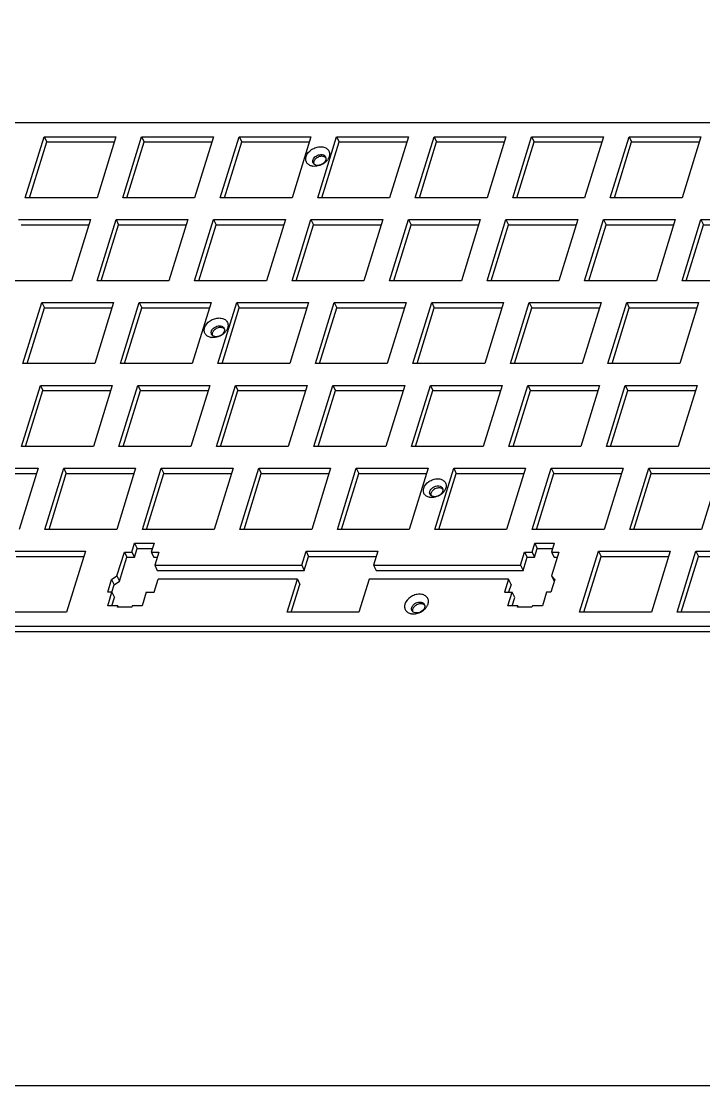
# Model space of a CAD drawing. Header units: millimetres. Extents: x 996 to 7194, y -92 to 581.
# Drawn here: x 6726.6 to 6849.1, y -62.2 to 128.8 of the extents above; entities that cross this region are included whole.
import ezdxf

# ---------------------------------------------------------------- set-up
doc = ezdxf.new("R2010")
doc.units = ezdxf.units.MM
doc.header["$LTSCALE"] = 30.734
doc.layers.get('0').update_dxf_attribs({"linetype": 'CONTINUOUS'})

msp = doc.modelspace()

# ---------------------------------------------------------------- linework, layer by layer
at = {"color": 7, "linetype": 'Continuous'}
for p, q in [((6972.564, 110.636), (6695.878, 110.636)), ((6727.359, 97.162), (6730.748, 108.129)), ((6728.105, 97.162), (6731.206, 107.197)), ((6730.748, 108.129), (6731.206, 107.197)), ((6730.748, 108.129), (6743.643, 108.129)), ((6731.206, 107.197), (6743.355, 107.197)), ((6743.643, 108.129), (6740.254, 97.162)), ((6744.859, 97.162), (6748.248, 108.129)), ((6745.605, 97.162), (6748.706, 107.197)), ((6748.248, 108.129), (6748.706, 107.197)), ((6748.248, 108.129), (6761.143, 108.129)), ((6748.706, 107.197), (6760.855, 107.197)), ((6761.143, 108.129), (6757.754, 97.162)), ((6762.36, 97.162), (6765.749, 108.129)), ((6763.105, 97.162), (6766.206, 107.197)), ((6765.749, 108.129), (6766.206, 107.197)), ((6765.749, 108.129), (6778.643, 108.129)), ((6766.206, 107.197), (6778.355, 107.197)), ((6778.643, 108.129), (6775.254, 97.162)), ((6779.86, 97.162), (6783.249, 108.129)), ((6780.605, 97.162), (6783.706, 107.197)), ((6783.249, 108.129), (6783.706, 107.197)), ((6783.249, 108.129), (6796.144, 108.129)), ((6783.706, 107.197), (6795.855, 107.197)), ((6796.144, 108.129), (6792.755, 97.162)), ((6797.36, 97.162), (6800.749, 108.129)), ((6798.106, 97.162), (6801.206, 107.197)), ((6800.749, 108.129), (6801.206, 107.197)), ((6800.749, 108.129), (6813.644, 108.129)), ((6801.206, 107.197), (6813.356, 107.197)), ((6813.644, 108.129), (6810.255, 97.162)), ((6814.86, 97.162), (6818.249, 108.129)), ((6815.606, 97.162), (6818.707, 107.197)), ((6818.249, 108.129), (6818.707, 107.197)), ((6818.249, 108.129), (6831.144, 108.129)), ((6818.707, 107.197), (6830.856, 107.197)), ((6831.144, 108.129), (6827.755, 97.162)), ((6832.36, 97.162), (6835.749, 108.129)), ((6833.106, 97.162), (6836.207, 107.197)), ((6835.749, 108.129), (6836.207, 107.197)), ((6835.749, 108.129), (6848.644, 108.129)), ((6836.207, 107.197), (6848.356, 107.197)), ((6848.644, 108.129), (6845.255, 97.162)), ((6740.254, 97.162), (6727.359, 97.162)), ((6757.754, 97.162), (6744.859, 97.162)), ((6775.254, 97.162), (6762.36, 97.162)), ((6792.755, 97.162), (6779.86, 97.162)), ((6810.255, 97.162), (6797.36, 97.162)), ((6827.755, 97.162), (6814.86, 97.162)), ((6845.255, 97.162), (6832.36, 97.162)), ((6726.149, 93.246), (6739.044, 93.246)), ((6726.607, 92.313), (6738.756, 92.313)), ((6739.044, 93.246), (6735.655, 82.279)), ((6740.26, 82.279), (6743.649, 93.246)), ((6741.006, 82.279), (6744.107, 92.313)), ((6743.649, 93.246), (6744.107, 92.313)), ((6743.649, 93.246), (6756.544, 93.246)), ((6744.107, 92.313), (6756.256, 92.313)), ((6756.544, 93.246), (6753.155, 82.279)), ((6757.76, 82.279), (6761.149, 93.246)), ((6758.506, 82.279), (6761.607, 92.313)), ((6761.149, 93.246), (6761.607, 92.313)), ((6761.149, 93.246), (6774.044, 93.246)), ((6761.607, 92.313), (6773.756, 92.313)), ((6774.044, 93.246), (6770.655, 82.279)), ((6775.261, 82.279), (6778.649, 93.246)), ((6776.006, 82.279), (6779.107, 92.313)), ((6778.649, 93.246), (6779.107, 92.313)), ((6778.649, 93.246), (6791.544, 93.246)), ((6779.107, 92.313), (6791.256, 92.313)), ((6791.544, 93.246), (6788.155, 82.279)), ((6792.761, 82.279), (6796.15, 93.246)), ((6793.506, 82.279), (6796.607, 92.313)), ((6796.15, 93.246), (6796.607, 92.313)), ((6796.15, 93.246), (6809.044, 93.246)), ((6796.607, 92.313), (6808.756, 92.313)), ((6809.044, 93.246), (6805.656, 82.279)), ((6810.261, 82.279), (6813.65, 93.246)), ((6811.007, 82.279), (6814.107, 92.313)), ((6813.65, 93.246), (6814.107, 92.313)), ((6813.65, 93.246), (6826.545, 93.246)), ((6814.107, 92.313), (6826.256, 92.313)), ((6826.545, 93.246), (6823.156, 82.279)), ((6827.761, 82.279), (6831.15, 93.246)), ((6828.507, 82.279), (6831.607, 92.313)), ((6831.15, 93.246), (6831.607, 92.313)), ((6831.15, 93.246), (6844.045, 93.246)), ((6831.607, 92.313), (6843.757, 92.313)), ((6844.045, 93.246), (6840.656, 82.279)), ((6845.261, 82.279), (6848.65, 93.246)), ((6846.007, 82.279), (6849.108, 92.313)), ((6848.65, 93.246), (6861.545, 93.246)), ((6848.65, 93.246), (6849.108, 92.313)), ((6849.108, 92.313), (6861.257, 92.313)), ((6735.655, 82.279), (6722.76, 82.279)), ((6753.155, 82.279), (6740.26, 82.279)), ((6770.655, 82.279), (6757.76, 82.279)), ((6788.155, 82.279), (6775.261, 82.279)), ((6805.656, 82.279), (6792.761, 82.279)), ((6823.156, 82.279), (6810.261, 82.279)), ((6840.656, 82.279), (6827.761, 82.279)), ((6858.156, 82.279), (6845.261, 82.279)), ((6726.938, 67.396), (6730.327, 78.363)), ((6730.327, 78.363), (6730.785, 77.43)), ((6730.327, 78.363), (6743.222, 78.363)), ((6743.222, 78.363), (6739.833, 67.396)), ((6744.439, 67.396), (6747.828, 78.363)), ((6747.828, 78.363), (6748.285, 77.43)), ((6747.828, 78.363), (6760.722, 78.363)), ((6760.722, 78.363), (6757.333, 67.396)), ((6761.939, 67.396), (6765.328, 78.363)), ((6765.328, 78.363), (6765.785, 77.43)), ((6765.328, 78.363), (6778.223, 78.363)), ((6778.223, 78.363), (6774.834, 67.396)), ((6779.439, 67.396), (6782.828, 78.363)), ((6782.828, 78.363), (6783.285, 77.43)), ((6782.828, 78.363), (6795.723, 78.363)), ((6795.723, 78.363), (6792.334, 67.396)), ((6796.939, 67.396), (6800.328, 78.363)), ((6800.328, 78.363), (6800.786, 77.43)), ((6800.328, 78.363), (6813.223, 78.363)), ((6813.223, 78.363), (6809.834, 67.396)), ((6814.439, 67.396), (6817.828, 78.363)), ((6817.828, 78.363), (6818.286, 77.43)), ((6817.828, 78.363), (6830.723, 78.363)), ((6830.723, 78.363), (6827.334, 67.396)), ((6831.939, 67.396), (6835.328, 78.363)), ((6835.328, 78.363), (6848.223, 78.363)), ((6835.328, 78.363), (6835.786, 77.43)), ((6848.223, 78.363), (6844.834, 67.396)), ((6727.684, 67.396), (6730.785, 77.43)), ((6730.785, 77.43), (6742.934, 77.43)), ((6745.184, 67.396), (6748.285, 77.43)), ((6748.285, 77.43), (6760.434, 77.43)), ((6762.685, 67.396), (6765.785, 77.43)), ((6765.785, 77.43), (6777.934, 77.43)), ((6780.185, 67.396), (6783.285, 77.43)), ((6783.285, 77.43), (6795.435, 77.43)), ((6797.685, 67.396), (6800.786, 77.43)), ((6800.786, 77.43), (6812.935, 77.43)), ((6815.185, 67.396), (6818.286, 77.43)), ((6818.286, 77.43), (6830.435, 77.43)), ((6832.685, 67.396), (6835.786, 77.43)), ((6835.786, 77.43), (6847.935, 77.43)), ((6739.833, 67.396), (6726.938, 67.396)), ((6757.333, 67.396), (6744.439, 67.396)), ((6774.834, 67.396), (6761.939, 67.396)), ((6792.334, 67.396), (6779.439, 67.396)), ((6809.834, 67.396), (6796.939, 67.396)), ((6827.334, 67.396), (6814.439, 67.396)), ((6844.834, 67.396), (6831.939, 67.396)), ((6726.682, 52.513), (6730.071, 63.479)), ((6730.071, 63.479), (6730.529, 62.547)), ((6730.071, 63.479), (6742.966, 63.479)), ((6742.966, 63.479), (6739.577, 52.513)), ((6744.182, 52.513), (6747.571, 63.479)), ((6747.571, 63.479), (6748.029, 62.547)), ((6747.571, 63.479), (6760.466, 63.479)), ((6760.466, 63.479), (6757.077, 52.513)), ((6761.682, 52.513), (6765.071, 63.479)), ((6765.071, 63.479), (6765.529, 62.547)), ((6765.071, 63.479), (6777.966, 63.479)), ((6777.966, 63.479), (6774.577, 52.513)), ((6779.183, 52.513), (6782.571, 63.479)), ((6782.571, 63.479), (6783.029, 62.547)), ((6782.571, 63.479), (6795.466, 63.479)), ((6795.466, 63.479), (6792.077, 52.513)), ((6796.683, 52.513), (6800.072, 63.479)), ((6800.072, 63.479), (6800.529, 62.547)), ((6800.072, 63.479), (6812.966, 63.479)), ((6812.966, 63.479), (6809.578, 52.513)), ((6814.183, 52.513), (6817.572, 63.479)), ((6817.572, 63.479), (6830.467, 63.479)), ((6817.572, 63.479), (6818.029, 62.547)), ((6830.467, 63.479), (6827.078, 52.513)), ((6831.683, 52.513), (6835.072, 63.479)), ((6835.072, 63.479), (6847.967, 63.479)), ((6835.072, 63.479), (6835.529, 62.547)), ((6847.967, 63.479), (6844.578, 52.513)), ((6727.428, 52.513), (6730.529, 62.547)), ((6730.529, 62.547), (6742.678, 62.547)), ((6744.928, 52.513), (6748.029, 62.547)), ((6748.029, 62.547), (6760.178, 62.547)), ((6762.428, 52.513), (6765.529, 62.547)), ((6765.529, 62.547), (6777.678, 62.547)), ((6779.928, 52.513), (6783.029, 62.547)), ((6783.029, 62.547), (6795.178, 62.547)), ((6797.428, 52.513), (6800.529, 62.547)), ((6800.529, 62.547), (6812.678, 62.547)), ((6814.929, 52.513), (6818.029, 62.547)), ((6818.029, 62.547), (6830.178, 62.547)), ((6832.429, 52.513), (6835.529, 62.547)), ((6835.529, 62.547), (6847.679, 62.547)), ((6739.577, 52.513), (6726.682, 52.513)), ((6757.077, 52.513), (6744.182, 52.513)), ((6774.577, 52.513), (6761.682, 52.513)), ((6792.077, 52.513), (6779.183, 52.513)), ((6809.578, 52.513), (6796.683, 52.513)), ((6827.078, 52.513), (6814.183, 52.513)), ((6844.578, 52.513), (6831.683, 52.513)), ((6716.768, 48.596), (6729.663, 48.596)), ((6729.663, 48.596), (6726.274, 37.63)), ((6730.879, 37.63), (6734.268, 48.596)), ((6734.268, 48.596), (6734.725, 47.664)), ((6734.268, 48.596), (6747.163, 48.596)), ((6747.163, 48.596), (6743.774, 37.63)), ((6748.379, 37.63), (6751.768, 48.596)), ((6751.768, 48.596), (6752.226, 47.664)), ((6751.768, 48.596), (6764.663, 48.596)), ((6764.663, 48.596), (6761.274, 37.63)), ((6765.879, 37.63), (6769.268, 48.596)), ((6769.268, 48.596), (6769.726, 47.664)), ((6769.268, 48.596), (6782.163, 48.596)), ((6782.163, 48.596), (6778.774, 37.63)), ((6783.379, 37.63), (6786.768, 48.596)), ((6786.768, 48.596), (6787.226, 47.664)), ((6786.768, 48.596), (6799.663, 48.596)), ((6799.663, 48.596), (6796.274, 37.63)), ((6800.88, 37.63), (6804.268, 48.596)), ((6804.268, 48.596), (6804.726, 47.664)), ((6804.268, 48.596), (6817.163, 48.596)), ((6817.163, 48.596), (6813.774, 37.63)), ((6818.38, 37.63), (6821.769, 48.596)), ((6821.769, 48.596), (6834.663, 48.596)), ((6821.769, 48.596), (6822.226, 47.664)), ((6834.663, 48.596), (6831.275, 37.63)), ((6835.88, 37.63), (6839.269, 48.596)), ((6839.269, 48.596), (6852.164, 48.596)), ((6839.269, 48.596), (6839.726, 47.664)), ((6852.164, 48.596), (6848.775, 37.63)), ((6717.225, 47.664), (6729.374, 47.664)), ((6731.625, 37.63), (6734.725, 47.664)), ((6734.725, 47.664), (6746.875, 47.664)), ((6749.125, 37.63), (6752.226, 47.664)), ((6752.226, 47.664), (6764.375, 47.664)), ((6766.625, 37.63), (6769.726, 47.664)), ((6769.726, 47.664), (6781.875, 47.664)), ((6784.125, 37.63), (6787.226, 47.664)), ((6787.226, 47.664), (6799.375, 47.664)), ((6801.625, 37.63), (6804.726, 47.664)), ((6804.726, 47.664), (6816.875, 47.664)), ((6819.125, 37.63), (6822.226, 47.664)), ((6822.226, 47.664), (6834.375, 47.664)), ((6836.626, 37.63), (6839.726, 47.664)), ((6839.726, 47.664), (6851.875, 47.664)), ((6743.774, 37.63), (6730.879, 37.63)), ((6761.274, 37.63), (6748.379, 37.63)), ((6778.774, 37.63), (6765.879, 37.63)), ((6796.274, 37.63), (6783.379, 37.63)), ((6813.774, 37.63), (6800.88, 37.63)), ((6831.275, 37.63), (6818.38, 37.63)), ((6848.775, 37.63), (6835.88, 37.63)), ((6746.48, 33.556), (6746.976, 35.162)), ((6746.976, 35.162), (6747.434, 34.23)), ((6746.976, 35.162), (6750.476, 35.162)), ((6750.476, 35.162), (6749.98, 33.556)), ((6818.323, 33.556), (6818.819, 35.162)), ((6818.819, 35.162), (6822.319, 35.162)), ((6818.819, 35.162), (6819.277, 34.23)), ((6822.319, 35.162), (6821.823, 33.556)), ((6725.252, 33.713), (6738.147, 33.713)), ((6725.71, 32.78), (6737.859, 32.78)), ((6738.147, 33.713), (6734.758, 22.746)), ((6743.819, 29.268), (6745.145, 33.556)), ((6744.277, 28.335), (6745.602, 32.624)), ((6745.145, 33.556), (6745.602, 32.624)), ((6745.145, 33.556), (6746.48, 33.556)), ((6745.602, 32.624), (6746.938, 32.624)), ((6746.48, 33.556), (6746.938, 32.624)), ((6746.938, 32.624), (6747.434, 34.23)), ((6747.434, 34.23), (6750.188, 34.23)), ((6749.98, 33.556), (6750.438, 32.624)), ((6749.98, 33.556), (6751.316, 33.556)), ((6750.438, 32.624), (6751.028, 32.624)), ((6751.316, 33.556), (6750.59, 31.206)), ((6776.978, 31.206), (6777.753, 33.713)), ((6777.436, 30.274), (6778.21, 32.78)), ((6777.753, 33.713), (6778.21, 32.78)), ((6777.753, 33.713), (6790.647, 33.713)), ((6778.21, 32.78), (6790.359, 32.78)), ((6790.647, 33.713), (6789.873, 31.206)), ((6816.261, 31.206), (6816.987, 33.556)), ((6816.719, 30.274), (6817.445, 32.624)), ((6816.987, 33.556), (6818.323, 33.556)), ((6816.987, 33.556), (6817.445, 32.624)), ((6817.445, 32.624), (6818.78, 32.624)), ((6818.323, 33.556), (6818.78, 32.624)), ((6818.78, 32.624), (6819.277, 34.23)), ((6819.277, 34.23), (6822.031, 34.23)), ((6821.823, 33.556), (6823.159, 33.556)), ((6821.823, 33.556), (6822.281, 32.624)), ((6823.159, 33.556), (6821.833, 29.268)), ((6822.281, 32.624), (6822.87, 32.624)), ((6826.864, 22.746), (6830.253, 33.713)), ((6827.61, 22.746), (6830.711, 32.78)), ((6830.253, 33.713), (6843.148, 33.713)), ((6830.253, 33.713), (6830.711, 32.78)), ((6830.711, 32.78), (6842.86, 32.78)), ((6843.148, 33.713), (6839.759, 22.746)), ((6844.364, 22.746), (6847.753, 33.713)), ((6845.11, 22.746), (6848.211, 32.78)), ((6847.753, 33.713), (6860.648, 33.713)), ((6847.753, 33.713), (6848.211, 32.78)), ((6848.211, 32.78), (6860.36, 32.78)), ((6750.59, 31.206), (6751.047, 30.274)), ((6750.59, 31.206), (6776.978, 31.206)), ((6776.978, 31.206), (6777.436, 30.274)), ((6789.873, 31.206), (6790.33, 30.274)), ((6789.873, 31.206), (6816.261, 31.206)), ((6816.261, 31.206), (6816.719, 30.274)), ((6742.86, 28.621), (6743.819, 29.268)), ((6743.819, 29.268), (6744.277, 28.335)), ((6750.47, 26.35), (6751.197, 28.7)), ((6751.047, 30.274), (6777.436, 30.274)), ((6776.203, 28.7), (6751.197, 28.7)), ((6774.364, 22.746), (6776.203, 28.7)), ((6776.203, 28.7), (6776.661, 27.767)), ((6789.098, 28.7), (6787.258, 22.746)), ((6814.105, 28.7), (6789.098, 28.7)), ((6790.33, 30.274), (6816.719, 30.274)), ((6814.105, 28.7), (6813.379, 26.35)), ((6814.563, 27.767), (6814.105, 28.7)), ((6821.833, 29.268), (6822.393, 28.621)), ((6821.833, 29.268), (6822.291, 28.335)), ((6742.158, 26.35), (6742.86, 28.621)), ((6742.86, 28.621), (6743.317, 27.689)), ((6742.905, 26.354), (6743.317, 27.689)), ((6743.317, 27.689), (6744.277, 28.335)), ((6775.109, 22.746), (6776.661, 27.767)), ((6814.563, 27.767), (6814.124, 26.35)), ((6822.393, 28.621), (6821.691, 26.35)), ((6742.918, 26.35), (6742.158, 26.35)), ((6742.167, 23.921), (6742.918, 26.35)), ((6742.913, 23.921), (6743.375, 25.417)), ((6742.918, 26.35), (6743.375, 25.417)), ((6749.089, 26.35), (6748.338, 23.921)), ((6749.089, 26.35), (6750.47, 26.35)), ((6813.379, 26.35), (6814.76, 26.35)), ((6814.01, 23.921), (6814.76, 26.35)), ((6814.756, 23.921), (6815.218, 25.417)), ((6815.218, 25.417), (6814.76, 26.35)), ((6820.931, 26.35), (6820.181, 23.921)), ((6821.691, 26.35), (6820.931, 26.35)), ((6743.963, 23.921), (6742.167, 23.921)), ((6743.891, 23.686), (6743.963, 23.921)), ((6746.47, 23.686), (6743.891, 23.686)), ((6743.963, 23.921), (6744.079, 23.686)), ((6746.542, 23.921), (6746.47, 23.686)), ((6748.338, 23.921), (6746.542, 23.921)), ((6815.806, 23.921), (6814.01, 23.921)), ((6815.733, 23.686), (6815.806, 23.921)), ((6818.312, 23.686), (6815.733, 23.686)), ((6815.806, 23.921), (6815.921, 23.686)), ((6818.385, 23.921), (6818.312, 23.686)), ((6820.181, 23.921), (6818.385, 23.921)), ((6734.758, 22.746), (6721.863, 22.746)), ((6787.258, 22.746), (6774.364, 22.746)), ((6839.759, 22.746), (6826.864, 22.746)), ((6857.259, 22.746), (6844.364, 22.746)), ((6667.943, 20.24), (6944.63, 20.24)), ((6668.401, 19.307), (6945.088, 19.307))]:
    msp.add_line(p, q, dxfattribs=at)
msp.add_lwpolyline([(6583.381, 580.908), (7193.743, 580.908), (7193.743, -62.239), (6583.381, -62.239)], close=True)
for centre, radius, start, end in [((6779.661, 103.69), 0.702, 183.974, 190.00339), ((6779.622, 103.685), 0.663, 206.21538, 220.95696), ((6780.676, 104.203), 0.663, 10.9204, 26.06727), ((6779.617, 105.429), 2.471, 318.46544, 323.59514), ((6779.266, 104.847), 2.043, 259.06378, 261.06743), ((6761.438, 72.945), 0.702, 183.974, 190.00339), ((6761.399, 72.94), 0.663, 206.21538, 220.95696), ((6762.453, 73.457), 0.663, 10.9204, 26.06727), ((6761.393, 74.683), 2.471, 318.46544, 323.59514), ((6761.042, 74.102), 2.043, 259.06378, 261.06743), ((6800.666, 45.843), 2.337, 319.6087, 323.61093), ((6800.31, 45.295), 1.945, 258.57595, 261.07015), ((6800.612, 44.215), 0.663, 206.21538, 220.95696), ((6800.629, 44.229), 0.685, 220.95489, 224.22753), ((6797.409, 23.36), 0.702, 183.974, 190.00339), ((6797.37, 23.355), 0.663, 206.21538, 220.95696), ((6798.424, 23.872), 0.663, 10.9204, 26.06727), ((6797.013, 24.517), 2.043, 259.06522, 261.06995)]:
    msp.add_arc(centre, radius, start, end, dxfattribs=at)
for points, knots in [([(6777.772, 104.565), (6777.929, 105.072), (6778.531, 105.748), (6779.406, 106.167), (6779.968, 106.303), (6780.504, 106.349), (6781.129, 106.253), (6781.732, 105.863), (6782.032, 105.235), (6781.984, 104.78), (6781.917, 104.565)], [0, 0, 0, 0, 0.2626406, 0.4073914, 0.4785518, 0.547162, 0.673045, 0.7840424, 0.8884659, 1, 1, 1, 1]), ([(6778.878, 102.841), (6778.674, 102.881), (6778.291, 103.017), (6777.854, 103.427), (6777.663, 103.987), (6777.714, 104.377), (6777.772, 104.565)], [0, 0, 0, 0, 0.2674202, 0.5098046, 0.7463465, 1, 1, 1, 1]), ([(6778.961, 103.642), (6778.959, 103.666), (6778.958, 103.768), (6778.976, 103.87), (6778.998, 103.943)], [0, 0, 0, 0, 0.2427112, 1, 1, 1, 1]), ([(6778.998, 103.943), (6779.008, 103.976), (6779.058, 104.109), (6779.134, 104.233), (6779.202, 104.318)], [0, 0, 0, 0, 0.2380773, 1, 1, 1, 1]), ([(6779.151, 103.632), (6779.141, 103.601), (6779.11, 103.479), (6779.106, 103.349), (6779.123, 103.258)], [0, 0, 0, 0, 0.2609234, 1, 1, 1, 1]), ([(6779.847, 102.964), (6779.706, 102.964), (6779.436, 103.004), (6779.203, 103.157), (6779.122, 103.251)], [0, 0, 0, 0, 0.5314247, 1, 1, 1, 1]), ([(6779.202, 104.318), (6779.398, 104.565), (6779.935, 104.921), (6780.596, 104.956), (6780.87, 104.848)], [0, 0, 0, 0, 0.5184237, 1, 1, 1, 1]), ([(6779.702, 104.325), (6779.669, 104.302), (6779.541, 104.21), (6779.427, 104.099), (6779.354, 104.007)], [0, 0, 0, 0, 0.2562979, 1, 1, 1, 1]), ([(6781.082, 103.432), (6780.979, 103.353), (6780.551, 103.065), (6780.05, 102.884), (6779.668, 102.829)], [0, 0, 0, 0, 0.2514746, 1, 1, 1, 1]), ([(6780.605, 104.612), (6780.528, 104.612), (6780.21, 104.584), (6779.902, 104.459), (6779.702, 104.325)], [0, 0, 0, 0, 0.2421146, 1, 1, 1, 1]), ([(6781.098, 103.569), (6781.025, 103.477), (6780.686, 103.147), (6780.201, 102.964), (6779.847, 102.964)], [0, 0, 0, 0, 0.2483024, 1, 1, 1, 1]), ([(6781.022, 104.537), (6780.991, 104.549), (6780.856, 104.594), (6780.713, 104.612), (6780.605, 104.612)], [0, 0, 0, 0, 0.2388888, 1, 1, 1, 1]), ([(6780.87, 104.848), (6780.957, 104.813), (6781.118, 104.72), (6781.233, 104.573), (6781.272, 104.494)], [0, 0, 0, 0, 0.516692, 1, 1, 1, 1]), ([(6781.327, 104.328), (6781.307, 104.351), (6781.219, 104.438), (6781.11, 104.502), (6781.022, 104.537)], [0, 0, 0, 0, 0.2412601, 1, 1, 1, 1]), ([(6781.467, 103.79), (6781.438, 103.758), (6781.319, 103.629), (6781.187, 103.513), (6781.082, 103.432)], [0, 0, 0, 0, 0.2458428, 1, 1, 1, 1]), ([(6781.301, 103.943), (6781.291, 103.911), (6781.241, 103.777), (6781.165, 103.654), (6781.098, 103.569)], [0, 0, 0, 0, 0.2380773, 1, 1, 1, 1]), ([(6781.917, 104.565), (6781.901, 104.513), (6781.824, 104.3), (6781.708, 104.101), (6781.606, 103.962)], [0, 0, 0, 0, 0.2393199, 1, 1, 1, 1]), ([(6779.668, 102.829), (6779.606, 102.82), (6779.367, 102.794), (6779.124, 102.801), (6778.948, 102.829)], [0, 0, 0, 0, 0.258613, 1, 1, 1, 1]), ([(6759.549, 73.819), (6759.705, 74.327), (6760.307, 75.002), (6761.183, 75.422), (6761.744, 75.558), (6762.281, 75.603), (6762.905, 75.508), (6763.509, 75.117), (6763.808, 74.49), (6763.76, 74.035), (6763.693, 73.819)], [0, 0, 0, 0, 0.2626406, 0.4073914, 0.4785518, 0.547162, 0.673045, 0.7840424, 0.8884659, 1, 1, 1, 1]), ([(6760.654, 72.096), (6760.45, 72.135), (6760.068, 72.271), (6759.631, 72.682), (6759.44, 73.241), (6759.491, 73.631), (6759.549, 73.819)], [0, 0, 0, 0, 0.2674202, 0.5098046, 0.7463465, 1, 1, 1, 1]), ([(6760.738, 72.896), (6760.736, 72.921), (6760.734, 73.022), (6760.752, 73.124), (6760.775, 73.198)], [0, 0, 0, 0, 0.2427112, 1, 1, 1, 1]), ([(6760.775, 73.198), (6760.785, 73.23), (6760.834, 73.364), (6760.911, 73.487), (6760.978, 73.572)], [0, 0, 0, 0, 0.2380773, 1, 1, 1, 1]), ([(6760.927, 72.887), (6760.918, 72.855), (6760.887, 72.733), (6760.883, 72.604), (6760.899, 72.512)], [0, 0, 0, 0, 0.2609234, 1, 1, 1, 1]), ([(6760.978, 73.572), (6761.175, 73.82), (6761.712, 74.175), (6762.373, 74.21), (6762.646, 74.102)], [0, 0, 0, 0, 0.5184237, 1, 1, 1, 1]), ([(6761.479, 73.579), (6761.445, 73.557), (6761.318, 73.464), (6761.204, 73.353), (6761.131, 73.262)], [0, 0, 0, 0, 0.2562979, 1, 1, 1, 1]), ([(6762.859, 72.686), (6762.756, 72.607), (6762.328, 72.319), (6761.826, 72.138), (6761.444, 72.084)], [0, 0, 0, 0, 0.2514746, 1, 1, 1, 1]), ([(6762.381, 73.866), (6762.304, 73.866), (6761.986, 73.839), (6761.679, 73.714), (6761.479, 73.579)], [0, 0, 0, 0, 0.2421146, 1, 1, 1, 1]), ([(6762.874, 72.823), (6762.801, 72.731), (6762.463, 72.401), (6761.978, 72.218), (6761.624, 72.218)], [0, 0, 0, 0, 0.2483024, 1, 1, 1, 1]), ([(6762.799, 73.791), (6762.767, 73.804), (6762.633, 73.849), (6762.489, 73.866), (6762.381, 73.866)], [0, 0, 0, 0, 0.2388888, 1, 1, 1, 1]), ([(6762.646, 74.102), (6762.733, 74.068), (6762.894, 73.975), (6763.01, 73.827), (6763.048, 73.748)], [0, 0, 0, 0, 0.516692, 1, 1, 1, 1]), ([(6763.103, 73.583), (6763.084, 73.605), (6762.996, 73.693), (6762.886, 73.757), (6762.799, 73.791)], [0, 0, 0, 0, 0.2412601, 1, 1, 1, 1]), ([(6763.243, 73.045), (6763.215, 73.012), (6763.095, 72.884), (6762.963, 72.767), (6762.859, 72.686)], [0, 0, 0, 0, 0.2458428, 1, 1, 1, 1]), ([(6763.077, 73.198), (6763.067, 73.165), (6763.018, 73.031), (6762.942, 72.908), (6762.874, 72.823)], [0, 0, 0, 0, 0.2380773, 1, 1, 1, 1]), ([(6763.693, 73.819), (6763.677, 73.767), (6763.6, 73.554), (6763.485, 73.355), (6763.382, 73.217)], [0, 0, 0, 0, 0.2393199, 1, 1, 1, 1]), ([(6761.444, 72.084), (6761.383, 72.075), (6761.144, 72.049), (6760.901, 72.056), (6760.725, 72.084)], [0, 0, 0, 0, 0.258613, 1, 1, 1, 1]), ([(6761.624, 72.218), (6761.482, 72.218), (6761.213, 72.259), (6760.98, 72.411), (6760.898, 72.505)], [0, 0, 0, 0, 0.5314247, 1, 1, 1, 1]), ([(6798.884, 45.032), (6799.034, 45.517), (6799.609, 46.163), (6800.564, 46.62), (6801.358, 46.758), (6802.091, 46.645), (6802.668, 46.272), (6802.954, 45.672), (6802.908, 45.238), (6802.845, 45.032)], [0, 0, 0, 0, 0.2627484, 0.4075587, 0.546976, 0.6729108, 0.7839537, 0.8884201, 1, 1, 1, 1]), ([(6799.925, 43.388), (6799.732, 43.427), (6799.37, 43.559), (6798.959, 43.952), (6798.78, 44.483), (6798.829, 44.853), (6798.884, 45.032)], [0, 0, 0, 0, 0.2669542, 0.5092559, 0.7460578, 1, 1, 1, 1]), ([(6799.957, 44.114), (6799.952, 44.143), (6799.942, 44.263), (6799.961, 44.385), (6799.988, 44.473)], [0, 0, 0, 0, 0.2417138, 1, 1, 1, 1]), ([(6799.988, 44.473), (6800.041, 44.644), (6800.257, 44.976), (6800.868, 45.416), (6801.514, 45.513), (6801.859, 45.377)], [0, 0, 0, 0, 0.2396127, 0.5058951, 1, 1, 1, 1]), ([(6800.171, 44.1), (6800.162, 44.071), (6800.133, 43.958), (6800.127, 43.84), (6800.138, 43.755)], [0, 0, 0, 0, 0.2600033, 1, 1, 1, 1]), ([(6800.722, 44.792), (6800.688, 44.769), (6800.561, 44.677), (6800.447, 44.566), (6800.374, 44.474)], [0, 0, 0, 0, 0.2562979, 1, 1, 1, 1]), ([(6801.625, 45.079), (6801.547, 45.079), (6801.23, 45.052), (6800.922, 44.927), (6800.722, 44.792)], [0, 0, 0, 0, 0.2421146, 1, 1, 1, 1]), ([(6802.087, 44.098), (6802.014, 44.006), (6801.676, 43.676), (6801.191, 43.493), (6800.836, 43.493)], [0, 0, 0, 0, 0.2483024, 1, 1, 1, 1]), ([(6802.042, 45.004), (6802.011, 45.017), (6801.876, 45.062), (6801.733, 45.079), (6801.625, 45.079)], [0, 0, 0, 0, 0.2388888, 1, 1, 1, 1]), ([(6801.859, 45.377), (6801.946, 45.343), (6802.107, 45.25), (6802.222, 45.102), (6802.261, 45.023)], [0, 0, 0, 0, 0.516692, 1, 1, 1, 1]), ([(6802.324, 44.821), (6802.305, 44.84), (6802.221, 44.916), (6802.121, 44.973), (6802.042, 45.004)], [0, 0, 0, 0, 0.241683, 1, 1, 1, 1]), ([(6802.446, 44.328), (6802.417, 44.294), (6802.294, 44.157), (6802.157, 44.034), (6802.047, 43.949)], [0, 0, 0, 0, 0.2453188, 1, 1, 1, 1]), ([(6802.29, 44.473), (6802.28, 44.44), (6802.231, 44.306), (6802.155, 44.183), (6802.087, 44.098)], [0, 0, 0, 0, 0.2380773, 1, 1, 1, 1]), ([(6802.845, 45.032), (6802.829, 44.982), (6802.755, 44.779), (6802.645, 44.589), (6802.547, 44.456)], [0, 0, 0, 0, 0.2393199, 1, 1, 1, 1]), ([(6800.696, 43.373), (6800.637, 43.365), (6800.408, 43.34), (6800.176, 43.347), (6800.008, 43.373)], [0, 0, 0, 0, 0.258613, 1, 1, 1, 1]), ([(6800.836, 43.493), (6800.702, 43.493), (6800.446, 43.53), (6800.22, 43.666), (6800.137, 43.751)], [0, 0, 0, 0, 0.529955, 1, 1, 1, 1]), ([(6802.047, 43.949), (6801.949, 43.874), (6801.54, 43.599), (6801.061, 43.426), (6800.696, 43.373)], [0, 0, 0, 0, 0.2514746, 1, 1, 1, 1]), ([(6799.665, 24.235), (6799.731, 24.45), (6799.779, 24.905), (6799.48, 25.533), (6798.877, 25.923), (6798.252, 26.018), (6797.715, 25.973), (6797.154, 25.837), (6796.278, 25.418), (6795.677, 24.742), (6795.52, 24.235)], [0, 0, 0, 0, 0.1115345, 0.2159583, 0.3269552, 0.4528381, 0.5214482, 0.5926087, 0.7373594, 1, 1, 1, 1]), ([(6795.52, 24.235), (6795.462, 24.046), (6795.411, 23.656), (6795.602, 23.097), (6796.039, 22.686), (6796.422, 22.551), (6796.626, 22.511)], [0, 0, 0, 0, 0.2536535, 0.4901952, 0.7325789, 1, 1, 1, 1]), ([(6796.709, 23.312), (6796.707, 23.336), (6796.705, 23.438), (6796.723, 23.54), (6796.746, 23.613)], [0, 0, 0, 0, 0.2427112, 1, 1, 1, 1]), ([(6796.746, 23.613), (6796.756, 23.645), (6796.805, 23.779), (6796.882, 23.903), (6796.949, 23.988)], [0, 0, 0, 0, 0.2380773, 1, 1, 1, 1]), ([(6796.898, 23.302), (6796.889, 23.271), (6796.858, 23.149), (6796.854, 23.019), (6796.87, 22.928)], [0, 0, 0, 0, 0.2609234, 1, 1, 1, 1]), ([(6796.949, 23.988), (6797.146, 24.235), (6797.683, 24.591), (6798.344, 24.626), (6798.617, 24.518)], [0, 0, 0, 0, 0.5184237, 1, 1, 1, 1]), ([(6797.45, 23.995), (6797.416, 23.972), (6797.289, 23.88), (6797.175, 23.769), (6797.102, 23.677)], [0, 0, 0, 0, 0.2562979, 1, 1, 1, 1]), ([(6797.416, 22.499), (6797.542, 22.517), (6798.046, 22.625), (6798.522, 22.865), (6798.83, 23.102)], [0, 0, 0, 0, 0.2469294, 1, 1, 1, 1]), ([(6798.352, 24.281), (6798.275, 24.281), (6797.957, 24.254), (6797.65, 24.129), (6797.45, 23.995)], [0, 0, 0, 0, 0.2421146, 1, 1, 1, 1]), ([(6798.845, 23.238), (6798.772, 23.147), (6798.434, 22.816), (6797.949, 22.634), (6797.595, 22.634)], [0, 0, 0, 0, 0.2483024, 1, 1, 1, 1]), ([(6798.77, 24.207), (6798.738, 24.219), (6798.604, 24.264), (6798.46, 24.281), (6798.352, 24.281)], [0, 0, 0, 0, 0.2388888, 1, 1, 1, 1]), ([(6798.617, 24.518), (6798.705, 24.483), (6798.865, 24.39), (6798.981, 24.243), (6799.019, 24.164)], [0, 0, 0, 0, 0.516692, 1, 1, 1, 1]), ([(6799.075, 23.998), (6799.055, 24.021), (6798.967, 24.108), (6798.857, 24.172), (6798.77, 24.207)], [0, 0, 0, 0, 0.2412601, 1, 1, 1, 1]), ([(6798.83, 23.102), (6798.88, 23.141), (6799.072, 23.299), (6799.244, 23.483), (6799.353, 23.632)], [0, 0, 0, 0, 0.2565724, 1, 1, 1, 1]), ([(6799.049, 23.613), (6799.039, 23.581), (6798.989, 23.447), (6798.913, 23.323), (6798.845, 23.238)], [0, 0, 0, 0, 0.2380773, 1, 1, 1, 1]), ([(6799.353, 23.632), (6799.388, 23.679), (6799.516, 23.867), (6799.615, 24.075), (6799.665, 24.235)], [0, 0, 0, 0, 0.2610468, 1, 1, 1, 1]), ([(6796.696, 22.499), (6796.753, 22.49), (6796.992, 22.463), (6797.235, 22.473), (6797.416, 22.499)], [0, 0, 0, 0, 0.2415341, 1, 1, 1, 1]), ([(6797.595, 22.634), (6797.453, 22.634), (6797.184, 22.674), (6796.951, 22.826), (6796.869, 22.921)], [0, 0, 0, 0, 0.5314247, 1, 1, 1, 1])]:
    msp.add_open_spline(points, degree=3, knots=knots, dxfattribs=at)
for points in [[(6779.028, 103.393), (6779, 103.448), (6778.981, 103.508), (6778.97, 103.569)], [(6779.226, 103.812), (6779.196, 103.755), (6779.17, 103.694), (6779.151, 103.632)], [(6779.354, 104.007), (6779.306, 103.946), (6779.262, 103.881), (6779.226, 103.812)], [(6781.34, 104.195), (6781.34, 104.11), (6781.326, 104.024), (6781.301, 103.943)], [(6781.327, 104.328), (6781.336, 104.284), (6781.34, 104.24), (6781.34, 104.195)], [(6760.804, 72.647), (6760.777, 72.702), (6760.757, 72.762), (6760.747, 72.823)], [(6761.002, 73.066), (6760.972, 73.009), (6760.946, 72.949), (6760.927, 72.887)], [(6761.131, 73.262), (6761.082, 73.201), (6761.039, 73.135), (6761.002, 73.066)], [(6763.116, 73.449), (6763.117, 73.364), (6763.103, 73.279), (6763.077, 73.198)], [(6763.104, 73.583), (6763.112, 73.539), (6763.116, 73.494), (6763.116, 73.449)], [(6800.017, 43.922), (6799.987, 43.982), (6799.967, 44.048), (6799.957, 44.114)], [(6800.266, 44.315), (6800.227, 44.247), (6800.194, 44.175), (6800.171, 44.1)], [(6800.374, 44.474), (6800.334, 44.424), (6800.298, 44.371), (6800.266, 44.315)], [(6802.261, 45.023), (6802.293, 44.959), (6802.314, 44.888), (6802.323, 44.817)], [(6802.327, 44.664), (6802.322, 44.599), (6802.309, 44.535), (6802.29, 44.473)], [(6802.323, 44.817), (6802.33, 44.767), (6802.331, 44.715), (6802.327, 44.664)], [(6796.775, 23.062), (6796.748, 23.118), (6796.728, 23.178), (6796.718, 23.238)], [(6796.974, 23.482), (6796.943, 23.424), (6796.918, 23.364), (6796.898, 23.302)], [(6797.102, 23.677), (6797.053, 23.616), (6797.01, 23.551), (6796.974, 23.482)], [(6799.087, 23.865), (6799.088, 23.78), (6799.074, 23.694), (6799.049, 23.613)], [(6799.075, 23.998), (6799.083, 23.954), (6799.087, 23.909), (6799.087, 23.865)]]:
    msp.add_open_spline(points, degree=3, dxfattribs=at)

doc.saveas('drawing.dxf')
